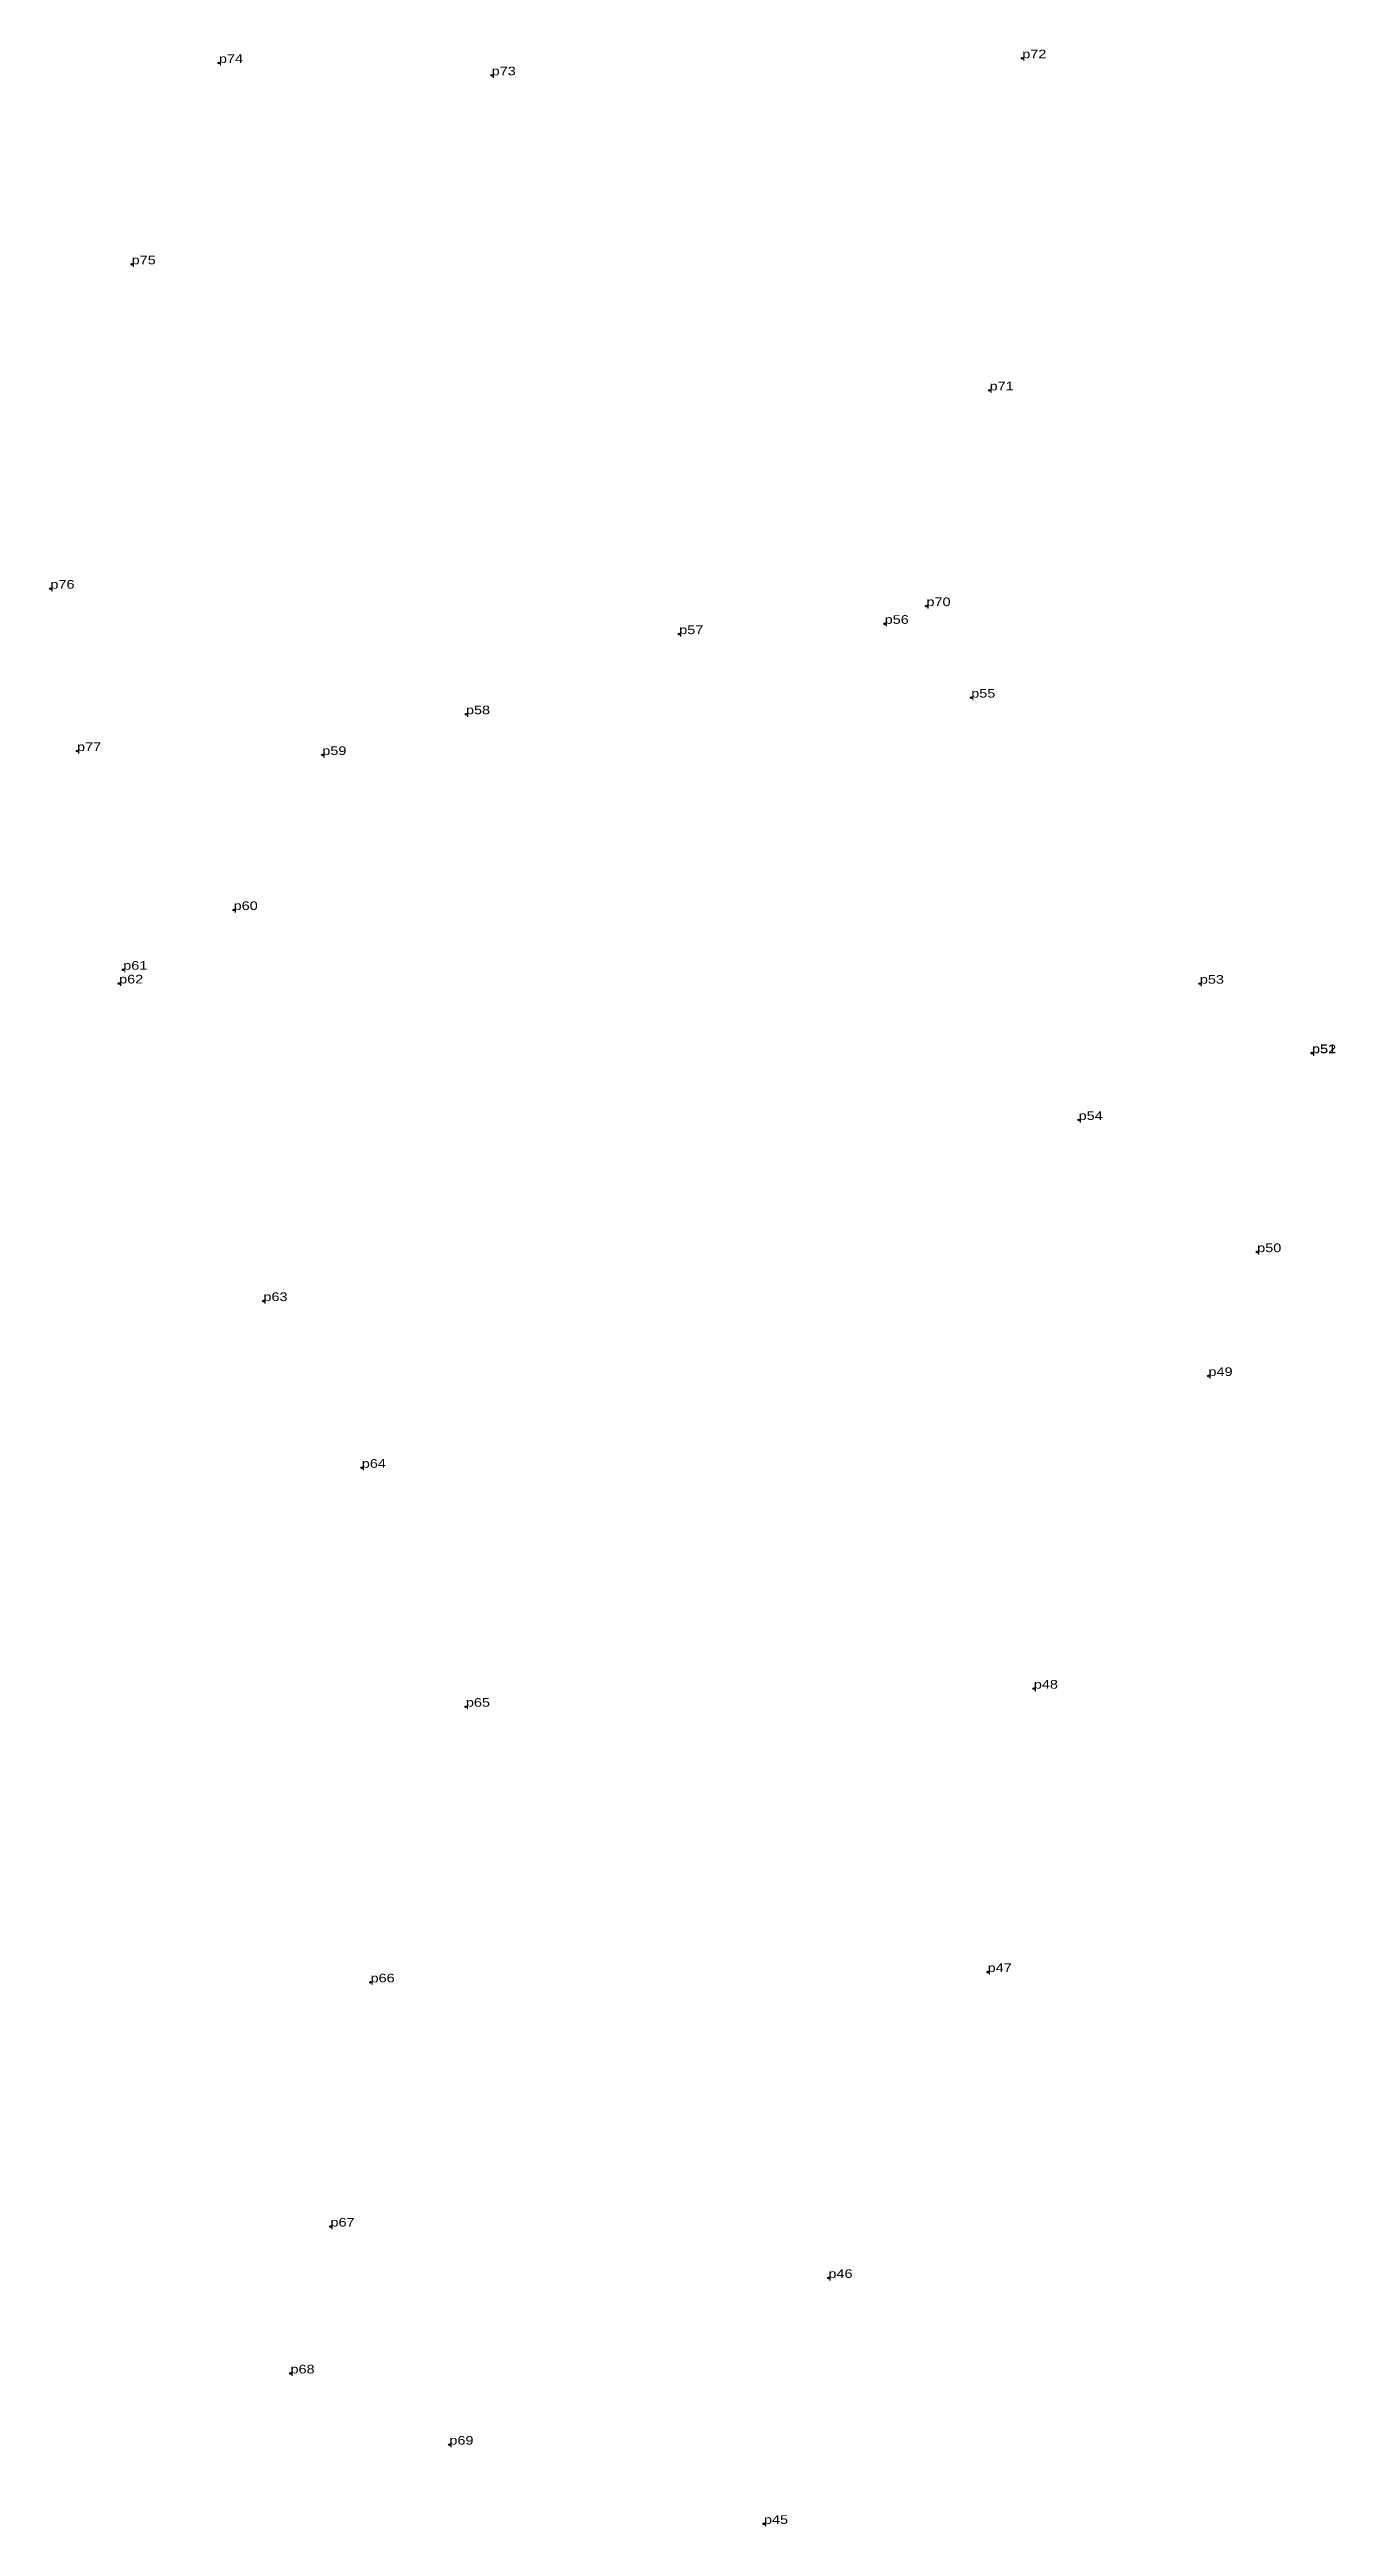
# Model space of a CAD drawing. Header units: metres. Extents: x 546537 to 557374, y 1824111 to 1849052.
# Drawn here: x 546537 to 546805, y 1848536 to 1849052 of the extents above.
import ezdxf

# ---------------------------------------------------------------- set-up
doc = ezdxf.new("R2010")
doc.units = ezdxf.units.M
doc.header["$LTSCALE"] = 0.72
doc.header["$PDMODE"] = 32
doc.header["$PDSIZE"] = 0.36
doc.layers.add('12', color=7, linetype='Continuous')
doc.layers.add('7', color=7, linetype='Continuous')

msp = doc.modelspace()

# ---------------------------------------------------------------- linework, layer by layer
at = {"layer": '7'}
for p in [(546571.92, 1849049.35), (546739.31, 1849050.33), (546628.76, 1849046.78), (546553.74, 1849007.4), (546732.51, 1848981.12), (546536.81, 1848939.79), (546719.36, 1848936.16), (546667.83, 1848930.32), (546710.65, 1848932.47), (546623.4, 1848913.62), (546728.68, 1848917.08), (546542.36, 1848905.95), (546593.46, 1848905.13), (546574.99, 1848872.82), (546551.13, 1848857.51), (546551.98, 1848860.37), (546776.32, 1848857.46), (546799.68, 1848843.02), (546799.71, 1848842.96), (546751.06, 1848829.06), (546788.27, 1848801.52), (546581.2, 1848791.32), (546778.12, 1848775.71), (546601.69, 1848756.57), (546623.38, 1848706.77), (546741.73, 1848710.54), (546732.1, 1848651.47), (546603.52, 1848649.33), (546595.17, 1848598.43), (546698.93, 1848587.72), (546586.84, 1848567.82), (546619.95, 1848552.98), (546685.49, 1848536.47)]:
    msp.add_point(p, dxfattribs=at)

# ---------------------------------------------------------------- texts
at = {"layer": '12', "width": 1.25}
for s, p in [('p74', (546571.92, 1849049.35)), ('p73', (546628.76, 1849046.78)), ('p72', (546739.31, 1849050.33)), ('p75', (546553.74, 1849007.4)), ('p71', (546732.51, 1848981.12)), ('p76', (546536.81, 1848939.79)), ('p56', (546710.65, 1848932.47)), ('p70', (546719.36, 1848936.16)), ('p57', (546667.83, 1848930.32)), ('p55', (546728.68, 1848917.08)), ('p58', (546623.4, 1848913.62)), ('p77', (546542.36, 1848905.95)), ('p59', (546593.46, 1848905.13)), ('p60', (546574.99, 1848872.82)), ('p61', (546551.98, 1848860.37)), ('p62', (546551.13, 1848857.51)), ('p53', (546776.32, 1848857.46)), ('p51', (546799.68, 1848843.02)), ('p52', (546799.71, 1848842.96)), ('p54', (546751.06, 1848829.06)), ('p50', (546788.27, 1848801.52)), ('p63', (546581.2, 1848791.32)), ('p49', (546778.12, 1848775.71)), ('p64', (546601.69, 1848756.57)), ('p48', (546741.73, 1848710.54)), ('p65', (546623.38, 1848706.77)), ('p66', (546603.52, 1848649.33)), ('p47', (546732.1, 1848651.47)), ('p67', (546595.17, 1848598.43)), ('p46', (546698.93, 1848587.72)), ('p68', (546586.84, 1848567.82)), ('p69', (546619.95, 1848552.98)), ('p45', (546685.49, 1848536.47))]:
    msp.add_text(s, height=1.8, dxfattribs=at).set_placement(p)

doc.saveas('drawing.dxf')
